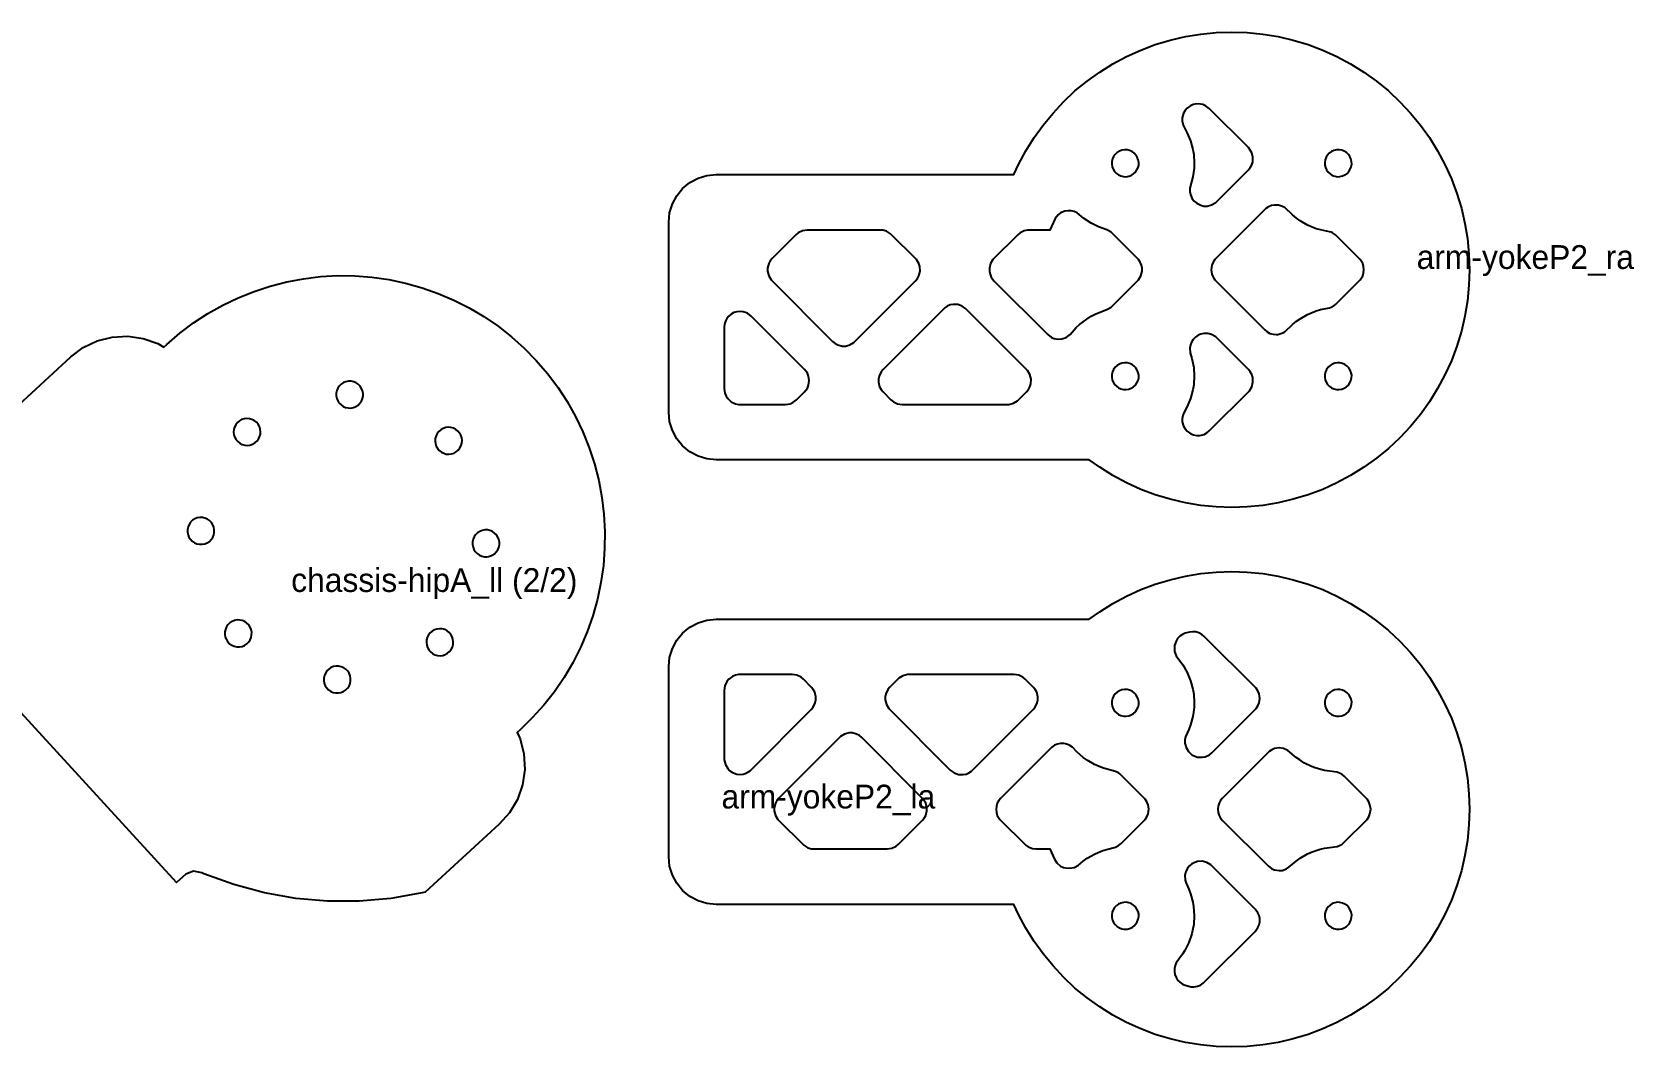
# Model space of a CAD drawing. Header units: millimetres. Extents: x 6 to 391, y 6 to 378.
# Drawn here: x 189.3 to 391.4, y 249.8 to 377.9 of the extents above; entities that cross this region are included whole.
import ezdxf

# ---------------------------------------------------------------- set-up
doc = ezdxf.new("R2010")
doc.units = ezdxf.units.MM
doc.layers.add('CUT', color=1, linetype='Continuous')
doc.layers.add('NOTE', color=3, linetype='Continuous')

msp = doc.modelspace()

# ---------------------------------------------------------------- linework, layer by layer
at = {"layer": 'CUT'}
for points in [[(340.66, 377.9), (342.62, 377.84), (344.57, 377.64), (346.51, 377.32), (348.42, 376.88), (350.3, 376.31), (352.14, 375.62), (353.92, 374.81), (355.66, 373.88), (357.32, 372.84), (358.92, 371.7), (360.44, 370.46), (361.87, 369.11), (363.21, 367.68), (364.46, 366.16), (365.6, 364.57), (366.64, 362.9), (367.56, 361.17), (368.37, 359.38), (369.06, 357.54), (369.63, 355.66), (370.08, 353.75), (370.4, 351.82), (370.59, 349.86), (370.66, 347.9), (370.59, 345.94), (370.4, 343.98), (370.08, 342.05), (369.63, 340.14), (369.06, 338.26), (368.37, 336.42), (367.56, 334.63), (366.64, 332.9), (365.6, 331.23), (364.46, 329.64), (363.21, 328.12), (361.87, 326.69), (360.44, 325.34), (358.92, 324.1), (357.32, 322.96), (355.66, 321.92), (353.92, 320.99), (352.14, 320.18), (350.3, 319.49), (348.42, 318.92), (346.51, 318.48), (344.57, 318.16), (342.62, 317.96), (340.66, 317.9), (338.69, 317.96), (336.74, 318.16), (334.8, 318.48), (332.89, 318.92), (331.01, 319.49), (329.17, 320.18), (327.39, 320.99), (325.66, 321.92), (323.99, 322.96), (322.67, 323.9), (275.6, 323.9), (274.43, 324.02), (273.3, 324.36), (272.27, 324.91), (271.36, 325.66), (270.61, 326.57), (270.06, 327.6), (269.72, 328.73), (269.6, 329.9), (269.6, 353.9), (269.72, 355.07), (270.06, 356.2), (270.61, 357.23), (271.36, 358.14), (272.27, 358.89), (273.3, 359.44), (274.43, 359.78), (275.6, 359.9), (313.17, 359.9), (313.75, 361.17), (314.67, 362.9), (315.71, 364.57), (316.85, 366.16), (318.1, 367.68), (319.44, 369.11), (320.87, 370.46), (322.39, 371.7), (323.99, 372.84), (325.66, 373.88), (327.39, 374.81), (329.17, 375.62), (331.01, 376.31), (332.89, 376.88), (334.8, 377.32), (336.74, 377.64), (338.69, 377.84), (340.66, 377.9)], [(336.7, 368.81), (336.22, 368.83), (335.84, 368.76), (335.48, 368.62), (335.01, 368.28), (334.76, 367.98), (334.57, 367.64), (334.41, 367.08), (334.4, 366.7), (334.53, 366.13), (335.04, 365.15), (335.45, 364.16), (335.75, 363.06), (335.85, 362.44), (335.92, 361.37), (335.9, 360.73), (335.75, 359.61), (335.38, 358.19), (335.37, 357.79), (335.44, 357.4), (335.68, 356.86), (335.93, 356.55), (336.23, 356.29), (336.76, 356.03), (337.15, 355.94), (337.55, 355.94), (338.12, 356.08), (338.63, 356.38), (342.75, 360.49), (343, 360.79), (343.18, 361.13), (343.3, 361.51), (343.33, 362.1), (343.18, 362.67), (343, 363.01), (342.75, 363.31), (337.81, 368.25), (337.35, 368.6), (336.99, 368.75), (336.7, 368.81)], [(327.44, 363.02), (327.11, 363.03), (326.78, 362.98), (326.47, 362.86), (326.19, 362.68), (325.94, 362.46), (325.75, 362.19), (325.61, 361.88), (325.53, 361.56), (325.52, 361.22), (325.58, 360.9), (325.7, 360.58), (325.87, 360.3), (326.1, 360.06), (326.37, 359.86), (326.67, 359.73), (327, 359.65), (327.33, 359.64), (327.66, 359.69), (327.97, 359.81), (328.26, 359.99), (328.5, 360.21), (328.69, 360.49), (328.83, 360.79), (328.91, 361.11), (328.92, 361.45), (328.86, 361.78), (328.74, 362.09), (328.57, 362.37), (328.34, 362.61), (328.07, 362.81), (327.77, 362.94), (327.44, 363.02)], [(354.26, 363.03), (353.87, 363.02), (353.54, 362.94), (353.24, 362.81), (352.97, 362.61), (352.74, 362.37), (352.57, 362.09), (352.45, 361.78), (352.39, 361.45), (352.4, 361.11), (352.48, 360.79), (352.62, 360.49), (352.81, 360.21), (353.06, 359.99), (353.34, 359.81), (353.65, 359.69), (353.98, 359.64), (354.31, 359.65), (354.64, 359.73), (354.94, 359.86), (355.21, 360.06), (355.44, 360.3), (355.62, 360.58), (355.73, 360.9), (355.79, 361.22), (355.78, 361.56), (355.7, 361.88), (355.56, 362.19), (355.37, 362.46), (355.13, 362.68), (354.84, 362.86), (354.53, 362.98), (354.26, 363.03)], [(346.57, 356.04), (346.07, 356.06), (345.67, 355.99), (345.3, 355.84), (344.97, 355.62), (344.82, 355.49), (338.52, 349.17), (338.3, 348.84), (338.15, 348.48), (338.06, 347.9), (338.15, 347.32), (338.3, 346.96), (338.52, 346.63), (344.82, 340.31), (345.13, 340.06), (345.48, 339.87), (345.87, 339.76), (346.27, 339.73), (346.47, 339.74), (346.86, 339.83), (347.22, 339.99), (347.39, 340.1), (348.33, 340.99), (348.82, 341.39), (349.28, 341.72), (350.21, 342.26), (350.79, 342.52), (351.32, 342.72), (351.87, 342.88), (353.01, 343.11), (353.2, 343.18), (353.57, 343.37), (353.74, 343.49), (356.88, 346.63), (357.18, 347.13), (357.3, 347.51), (357.34, 347.9), (357.3, 348.29), (357.18, 348.67), (356.88, 349.17), (353.74, 352.31), (353.39, 352.54), (353.2, 352.62), (353.01, 352.69), (351.87, 352.92), (351.32, 353.08), (350.79, 353.28), (350.21, 353.54), (349.28, 354.08), (348.82, 354.41), (348.33, 354.81), (347.39, 355.7), (347.05, 355.9), (346.57, 356.04)], [(320.39, 355.33), (320, 355.35), (319.6, 355.29), (319.05, 355.06), (318.73, 354.82), (318.36, 354.36), (317.69, 352.9), (314.87, 352.89), (314.48, 352.81), (313.95, 352.56), (313.65, 352.31), (310.52, 349.17), (310.22, 348.67), (310.07, 348.1), (310.07, 347.7), (310.15, 347.32), (310.3, 346.96), (310.65, 346.49), (317.43, 339.71), (317.9, 339.36), (318.26, 339.21), (318.65, 339.13), (319.23, 339.16), (319.78, 339.36), (320.26, 339.71), (321.04, 340.6), (321.46, 340.99), (322.36, 341.68), (322.9, 342.02), (323.4, 342.28), (323.92, 342.52), (324.91, 342.87), (325.42, 343.17), (328.88, 346.63), (329.18, 347.13), (329.33, 347.7), (329.33, 348.1), (329.25, 348.48), (329.1, 348.84), (328.88, 349.17), (325.42, 352.63), (324.91, 352.93), (323.86, 353.31), (322.9, 353.78), (321.95, 354.41), (321.14, 355.06), (320.78, 355.23), (320.39, 355.33)], [(296.63, 352.88), (296.34, 352.9), (287.06, 352.9), (286.48, 352.81), (285.95, 352.56), (285.65, 352.31), (282.65, 349.31), (282.4, 349.01), (282.22, 348.67), (282.07, 348.1), (282.07, 347.7), (282.22, 347.13), (282.52, 346.63), (290.29, 338.85), (290.59, 338.6), (290.93, 338.42), (291.5, 338.27), (291.9, 338.27), (292.46, 338.42), (292.97, 338.72), (300.75, 346.49), (301, 346.79), (301.18, 347.13), (301.33, 347.7), (301.3, 348.29), (301.18, 348.67), (300.88, 349.17), (297.6, 352.45), (297.1, 352.75), (296.63, 352.88)], [(278.99, 342.6), (278.6, 342.64), (278.21, 342.6), (277.83, 342.48), (277.49, 342.3), (277.19, 342.05), (276.94, 341.75), (276.75, 341.4), (276.64, 341.03), (276.6, 340.64), (276.6, 332.9), (276.69, 332.32), (276.84, 331.96), (277.05, 331.63), (277.49, 331.24), (278.02, 330.99), (278.4, 330.91), (284.34, 330.9), (284.92, 330.99), (285.28, 331.14), (285.75, 331.49), (286.75, 332.49), (287.1, 332.96), (287.25, 333.32), (287.34, 333.9), (287.25, 334.48), (287.1, 334.84), (286.75, 335.31), (280.01, 342.05), (279.54, 342.4), (278.99, 342.6)], [(306.09, 343.5), (305.5, 343.53), (305.12, 343.45), (304.76, 343.3), (304.43, 343.08), (296.65, 335.31), (296.4, 335.01), (296.15, 334.48), (296.07, 334.1), (296.07, 333.7), (296.22, 333.13), (296.4, 332.79), (296.65, 332.49), (297.65, 331.49), (297.95, 331.24), (298.48, 330.99), (299.06, 330.9), (312.53, 330.91), (313.1, 331.05), (313.6, 331.35), (314.75, 332.49), (315, 332.79), (315.18, 333.13), (315.3, 333.51), (315.33, 334.1), (315.18, 334.67), (314.88, 335.17), (307.11, 342.95), (306.64, 343.3), (306.09, 343.5)], [(337.65, 339.85), (337.15, 339.86), (336.76, 339.77), (336.4, 339.62), (336.07, 339.39), (335.8, 339.1), (335.58, 338.77), (335.44, 338.4), (335.37, 338.01), (335.42, 337.42), (335.63, 336.69), (335.85, 335.57), (335.92, 334.5), (335.85, 333.36), (335.75, 332.74), (335.45, 331.64), (335.04, 330.65), (334.6, 329.85), (334.47, 329.49), (334.4, 329.1), (334.41, 328.72), (334.57, 328.16), (334.76, 327.82), (335.01, 327.52), (335.48, 327.18), (335.84, 327.04), (336.22, 326.97), (336.61, 326.97), (337.17, 327.12), (337.51, 327.3), (337.81, 327.55), (342.88, 332.63), (343.18, 333.13), (343.33, 333.7), (343.3, 334.29), (343.18, 334.67), (343, 335.01), (342.75, 335.31), (338.63, 339.42), (338.12, 339.72), (337.65, 339.85)], [(327.44, 336.15), (327.11, 336.16), (326.78, 336.11), (326.47, 335.99), (326.19, 335.81), (325.94, 335.59), (325.75, 335.31), (325.61, 335.01), (325.53, 334.69), (325.52, 334.35), (325.58, 334.02), (325.7, 333.71), (325.87, 333.43), (326.1, 333.19), (326.37, 332.99), (326.67, 332.86), (327, 332.78), (327.33, 332.77), (327.66, 332.82), (327.97, 332.94), (328.26, 333.12), (328.5, 333.34), (328.69, 333.61), (328.83, 333.92), (328.91, 334.24), (328.92, 334.58), (328.86, 334.9), (328.74, 335.22), (328.57, 335.5), (328.34, 335.74), (328.07, 335.94), (327.77, 336.07), (327.44, 336.15)], [(354.31, 336.15), (353.98, 336.16), (353.65, 336.11), (353.34, 335.99), (353.06, 335.81), (352.81, 335.59), (352.62, 335.31), (352.48, 335.01), (352.4, 334.69), (352.39, 334.35), (352.45, 334.02), (352.57, 333.71), (352.74, 333.43), (352.97, 333.19), (353.24, 332.99), (353.54, 332.86), (353.87, 332.78), (354.2, 332.77), (354.53, 332.82), (354.84, 332.94), (355.13, 333.12), (355.37, 333.34), (355.56, 333.61), (355.7, 333.92), (355.78, 334.24), (355.79, 334.58), (355.73, 334.9), (355.62, 335.22), (355.44, 335.5), (355.21, 335.74), (354.94, 335.94), (354.64, 336.07), (354.31, 336.15)], [(227.98, 331.12), (228.25, 330.83), (228.52, 330.65), (228.83, 330.52), (229.15, 330.45), (229.49, 330.44), (229.82, 330.51), (230.12, 330.63), (230.4, 330.81), (230.64, 331.04), (230.83, 331.32), (230.96, 331.63), (231.03, 331.95), (231.03, 332.29), (230.97, 332.61), (230.85, 332.92), (230.67, 333.2), (230.43, 333.44), (230.16, 333.63), (229.85, 333.76), (229.52, 333.83), (229.19, 333.83), (228.86, 333.77), (228.55, 333.65), (228.28, 333.46), (228.04, 333.23), (227.85, 332.95), (227.72, 332.65), (227.65, 332.32), (227.65, 331.99), (227.71, 331.66), (227.83, 331.35), (227.98, 331.12)], [(215.03, 326.41), (215.22, 326.2), (215.48, 325.99), (215.78, 325.84), (216.1, 325.75), (216.43, 325.73), (216.76, 325.77), (217.08, 325.87), (217.37, 326.03), (217.62, 326.25), (217.83, 326.51), (217.98, 326.81), (218.07, 327.13), (218.09, 327.46), (218.05, 327.79), (217.95, 328.11), (217.79, 328.4), (217.57, 328.65), (217.31, 328.86), (217.01, 329.01), (216.69, 329.1), (216.36, 329.12), (216.03, 329.09), (215.71, 328.98), (215.42, 328.82), (215.17, 328.6), (214.96, 328.34), (214.81, 328.04), (214.72, 327.72), (214.69, 327.39), (214.73, 327.06), (214.84, 326.74), (215.03, 326.41)], [(240.47, 325.3), (240.65, 325.09), (240.91, 324.88), (241.21, 324.73), (241.53, 324.64), (241.86, 324.62), (242.19, 324.66), (242.51, 324.76), (242.8, 324.92), (243.05, 325.14), (243.26, 325.4), (243.41, 325.7), (243.5, 326.02), (243.52, 326.35), (243.49, 326.68), (243.38, 327), (243.22, 327.29), (243, 327.54), (242.74, 327.75), (242.44, 327.9), (242.12, 327.99), (241.79, 328.01), (241.46, 327.97), (241.14, 327.87), (240.85, 327.71), (240.6, 327.49), (240.39, 327.23), (240.24, 326.93), (240.15, 326.61), (240.13, 326.28), (240.17, 325.95), (240.27, 325.63), (240.47, 325.3)], [(209.21, 313.92), (209.48, 313.64), (209.75, 313.45), (210.06, 313.32), (210.39, 313.25), (210.72, 313.25), (211.05, 313.31), (211.36, 313.43), (211.64, 313.61), (211.87, 313.85), (212.06, 314.12), (212.19, 314.43), (212.26, 314.75), (212.26, 315.09), (212.2, 315.42), (212.08, 315.72), (211.9, 316), (211.66, 316.24), (211.39, 316.43), (211.08, 316.56), (210.76, 316.63), (210.42, 316.63), (210.1, 316.57), (209.79, 316.45), (209.51, 316.27), (209.27, 316.03), (209.08, 315.76), (208.95, 315.45), (208.88, 315.12), (208.88, 314.79), (208.94, 314.46), (209.06, 314.15), (209.21, 313.92)], [(245.18, 312.35), (245.44, 312.07), (245.72, 311.88), (246.03, 311.75), (246.35, 311.68), (246.69, 311.68), (247.01, 311.74), (247.32, 311.86), (247.6, 312.04), (247.84, 312.28), (248.03, 312.55), (248.16, 312.86), (248.23, 313.18), (248.23, 313.52), (248.17, 313.84), (248.05, 314.15), (247.86, 314.43), (247.63, 314.67), (247.35, 314.86), (247.05, 314.99), (246.72, 315.06), (246.39, 315.06), (246.06, 315), (245.75, 314.88), (245.47, 314.69), (245.23, 314.46), (245.05, 314.19), (244.92, 313.88), (244.85, 313.55), (244.84, 313.22), (244.91, 312.89), (245.03, 312.58), (245.18, 312.35)], [(340.66, 249.8), (338.69, 249.86), (336.74, 250.06), (334.8, 250.38), (332.89, 250.82), (331.01, 251.39), (329.17, 252.08), (327.39, 252.89), (325.66, 253.82), (323.99, 254.86), (322.39, 256), (320.87, 257.24), (319.44, 258.59), (318.1, 260.02), (316.85, 261.54), (315.71, 263.13), (314.67, 264.8), (313.75, 266.53), (313.17, 267.8), (275.6, 267.8), (274.43, 267.92), (273.3, 268.26), (272.27, 268.81), (271.36, 269.56), (270.61, 270.47), (270.06, 271.5), (269.72, 272.63), (269.6, 273.8), (269.6, 297.8), (269.72, 298.97), (270.06, 300.1), (270.61, 301.13), (271.36, 302.04), (272.27, 302.79), (273.3, 303.34), (274.43, 303.68), (275.6, 303.8), (322.67, 303.8), (323.99, 304.74), (325.66, 305.78), (327.39, 306.71), (329.17, 307.52), (331.01, 308.21), (332.89, 308.78), (334.8, 309.22), (336.74, 309.54), (338.69, 309.74), (340.66, 309.8), (342.62, 309.74), (344.57, 309.54), (346.51, 309.22), (348.42, 308.78), (350.3, 308.21), (352.14, 307.52), (353.92, 306.71), (355.66, 305.78), (357.32, 304.74), (358.92, 303.6), (360.44, 302.36), (361.87, 301.01), (363.21, 299.58), (364.46, 298.06), (365.6, 296.47), (366.64, 294.8), (367.56, 293.07), (368.37, 291.28), (369.06, 289.44), (369.63, 287.56), (370.08, 285.65), (370.4, 283.72), (370.59, 281.76), (370.66, 279.8), (370.59, 277.84), (370.4, 275.88), (370.08, 273.95), (369.63, 272.04), (369.06, 270.16), (368.37, 268.32), (367.56, 266.53), (366.64, 264.8), (365.6, 263.13), (364.46, 261.54), (363.21, 260.02), (361.87, 258.59), (360.44, 257.24), (358.92, 256), (357.32, 254.86), (355.66, 253.82), (353.92, 252.89), (352.14, 252.08), (350.3, 251.39), (348.42, 250.82), (346.51, 250.38), (344.57, 250.06), (342.62, 249.86), (340.66, 249.8)], [(213.92, 300.97), (214.19, 300.69), (214.47, 300.5), (214.77, 300.37), (215.1, 300.3), (215.43, 300.3), (215.76, 300.36), (216.07, 300.49), (216.35, 300.67), (216.59, 300.9), (216.77, 301.18), (216.9, 301.48), (216.97, 301.81), (216.98, 302.14), (216.92, 302.47), (216.79, 302.78), (216.61, 303.06), (216.38, 303.3), (216.1, 303.48), (215.79, 303.62), (215.47, 303.68), (215.14, 303.69), (214.81, 303.63), (214.5, 303.5), (214.22, 303.32), (213.98, 303.09), (213.79, 302.81), (213.66, 302.5), (213.59, 302.18), (213.59, 301.85), (213.65, 301.52), (213.78, 301.21), (213.92, 300.97)], [(239.36, 299.86), (239.54, 299.66), (239.8, 299.45), (240.1, 299.3), (240.42, 299.21), (240.75, 299.18), (241.08, 299.22), (241.4, 299.33), (241.69, 299.49), (241.94, 299.71), (242.15, 299.97), (242.3, 300.27), (242.39, 300.59), (242.41, 300.92), (242.37, 301.25), (242.27, 301.57), (242.11, 301.86), (241.89, 302.11), (241.63, 302.32), (241.33, 302.47), (241.01, 302.56), (240.68, 302.58), (240.35, 302.54), (240.03, 302.44), (239.74, 302.28), (239.49, 302.06), (239.28, 301.8), (239.13, 301.5), (239.04, 301.18), (239.02, 300.85), (239.06, 300.52), (239.16, 300.2), (239.36, 299.86)], [(336.35, 286.39), (336.94, 286.37), (337.32, 286.44), (337.85, 286.69), (338.16, 286.94), (343.73, 292.53), (343.95, 292.86), (344.1, 293.22), (344.19, 293.8), (344.1, 294.38), (343.95, 294.74), (343.73, 295.07), (337.19, 301.62), (336.88, 301.88), (336.52, 302.07), (336.13, 302.18), (335.73, 302.21), (335.32, 302.16), (334.77, 302.02), (334.42, 301.86), (334.1, 301.64), (333.83, 301.36), (333.63, 301.03), (333.44, 300.49), (333.41, 300.1), (333.45, 299.72), (333.65, 299.18), (334.47, 298.04), (335.04, 297.05), (335.47, 296), (335.75, 294.96), (335.85, 294.34), (335.92, 293.27), (335.9, 292.63), (335.84, 292.07), (335.75, 291.51), (335.47, 290.47), (335.25, 289.87), (334.83, 288.94), (334.75, 288.55), (334.75, 288.16), (334.9, 287.59), (335.2, 287.09), (335.63, 286.69), (335.98, 286.51), (336.35, 286.39)], [(226.41, 295.15), (226.68, 294.87), (226.95, 294.68), (227.26, 294.55), (227.58, 294.48), (227.92, 294.48), (228.24, 294.54), (228.55, 294.66), (228.83, 294.85), (229.07, 295.08), (229.26, 295.35), (229.39, 295.66), (229.46, 295.99), (229.46, 296.32), (229.4, 296.65), (229.28, 296.96), (229.09, 297.24), (228.86, 297.47), (228.59, 297.66), (228.28, 297.79), (227.95, 297.86), (227.62, 297.86), (227.29, 297.8), (226.98, 297.68), (226.71, 297.5), (226.47, 297.26), (226.28, 296.99), (226.15, 296.68), (226.08, 296.36), (226.08, 296.02), (226.14, 295.7), (226.26, 295.39), (226.41, 295.15)], [(278.21, 284.25), (278.6, 284.21), (278.99, 284.25), (279.37, 284.36), (279.87, 284.67), (287.6, 292.39), (287.85, 292.69), (288.1, 293.22), (288.18, 293.6), (288.18, 294), (288.04, 294.57), (287.85, 294.91), (287.6, 295.21), (286.6, 296.21), (286.3, 296.46), (285.77, 296.71), (285.19, 296.8), (278.4, 296.79), (278.02, 296.71), (277.66, 296.56), (277.19, 296.21), (276.94, 295.91), (276.69, 295.38), (276.6, 294.8), (276.61, 286.02), (276.75, 285.45), (277.05, 284.94), (277.33, 284.67), (277.66, 284.45), (278.21, 284.25)], [(306.16, 284.2), (306.75, 284.17), (307.13, 284.25), (307.49, 284.4), (307.82, 284.62), (315.6, 292.39), (315.85, 292.69), (316.1, 293.22), (316.18, 293.6), (316.18, 294), (316.04, 294.57), (315.85, 294.91), (315.6, 295.21), (314.6, 296.21), (314.3, 296.46), (313.77, 296.71), (313.19, 296.8), (299.72, 296.79), (299.15, 296.65), (298.65, 296.35), (297.5, 295.21), (297.25, 294.91), (297, 294.38), (296.93, 294), (296.93, 293.6), (297.07, 293.03), (297.37, 292.53), (305.14, 284.75), (305.61, 284.4), (306.16, 284.2)], [(327.05, 291.54), (327.33, 291.54), (327.66, 291.59), (327.97, 291.71), (328.26, 291.89), (328.5, 292.11), (328.69, 292.39), (328.83, 292.69), (328.91, 293.01), (328.92, 293.35), (328.86, 293.68), (328.74, 293.99), (328.57, 294.27), (328.34, 294.51), (328.07, 294.71), (327.77, 294.84), (327.44, 294.92), (327.11, 294.93), (326.78, 294.88), (326.47, 294.76), (326.19, 294.58), (325.94, 294.36), (325.75, 294.09), (325.61, 293.78), (325.53, 293.46), (325.52, 293.12), (325.58, 292.8), (325.7, 292.48), (325.87, 292.2), (326.1, 291.96), (326.37, 291.76), (326.67, 291.63), (327.05, 291.54)], [(353.87, 291.55), (354.2, 291.54), (354.53, 291.59), (354.84, 291.71), (355.13, 291.89), (355.37, 292.11), (355.56, 292.39), (355.7, 292.69), (355.78, 293.01), (355.79, 293.35), (355.73, 293.68), (355.62, 293.99), (355.44, 294.27), (355.21, 294.51), (354.94, 294.71), (354.64, 294.84), (354.31, 294.92), (353.98, 294.93), (353.65, 294.88), (353.34, 294.76), (353.06, 294.58), (352.81, 294.36), (352.62, 294.09), (352.48, 293.78), (352.4, 293.46), (352.39, 293.12), (352.45, 292.8), (352.57, 292.48), (352.74, 292.2), (352.97, 291.96), (353.24, 291.76), (353.54, 291.63), (353.87, 291.55)], [(287.62, 274.82), (287.92, 274.8), (297.19, 274.8), (297.77, 274.89), (298.3, 275.14), (298.6, 275.39), (301.6, 278.39), (301.85, 278.69), (302.04, 279.03), (302.18, 279.6), (302.18, 280), (302.04, 280.57), (301.73, 281.07), (293.97, 288.85), (293.66, 289.1), (293.32, 289.28), (292.75, 289.43), (292.36, 289.43), (291.79, 289.28), (291.28, 288.98), (283.5, 281.21), (283.25, 280.91), (283.07, 280.57), (282.93, 280), (282.93, 279.6), (283.07, 279.03), (283.37, 278.53), (286.65, 275.25), (287.15, 274.95), (287.62, 274.82)], [(319.7, 272.39), (320.2, 272.35), (320.78, 272.47), (321.3, 272.76), (321.9, 273.25), (322.41, 273.62), (323.4, 274.18), (324.39, 274.6), (325, 274.78), (325.8, 274.96), (326, 275.02), (326.37, 275.21), (326.69, 275.47), (329.73, 278.53), (329.95, 278.86), (330.1, 279.22), (330.19, 279.8), (330.1, 280.38), (329.95, 280.74), (329.73, 281.07), (326.54, 284.27), (326.37, 284.39), (326, 284.58), (324.45, 284.98), (323.92, 285.18), (323.34, 285.44), (322.41, 285.98), (321.9, 286.35), (321.09, 287.06), (320.55, 287.62), (320.22, 287.85), (320.04, 287.94), (319.66, 288.07), (319.46, 288.1), (319.06, 288.11), (318.67, 288.03), (318.3, 287.88), (317.96, 287.66), (317.82, 287.53), (311.5, 281.21), (311.25, 280.91), (311.07, 280.57), (310.95, 280.19), (310.92, 279.8), (310.95, 279.41), (311.07, 279.03), (311.37, 278.53), (314.65, 275.25), (314.97, 275.04), (315.53, 274.84), (315.92, 274.8), (317.69, 274.8), (318.27, 273.52), (318.59, 273.02), (319.05, 272.64), (319.41, 272.46), (319.7, 272.39)], [(346.06, 272.15), (346.62, 272.06), (347.01, 272.09), (347.55, 272.27), (347.88, 272.48), (348.77, 273.25), (349.28, 273.62), (350.21, 274.16), (350.79, 274.42), (351.81, 274.76), (352.36, 274.89), (353.97, 275.12), (354.35, 275.27), (354.53, 275.37), (354.85, 275.63), (357.73, 278.53), (357.95, 278.86), (358.1, 279.22), (358.19, 279.8), (358.1, 280.38), (357.95, 280.74), (357.73, 281.07), (354.85, 283.97), (354.53, 284.23), (354.35, 284.33), (353.97, 284.48), (352.36, 284.71), (351.32, 284.98), (350.73, 285.21), (349.77, 285.68), (349.23, 286.02), (348.77, 286.35), (347.72, 287.23), (347.19, 287.47), (346.62, 287.54), (346.06, 287.45), (345.7, 287.3), (345.38, 287.08), (339.5, 281.21), (339.25, 280.91), (339.07, 280.57), (338.95, 280.19), (338.92, 279.8), (338.95, 279.41), (339.07, 279.03), (339.25, 278.69), (339.5, 278.39), (345.24, 272.65), (345.7, 272.3), (346.06, 272.15)], [(334.77, 257.58), (335.52, 257.41), (335.93, 257.4), (336.33, 257.47), (336.7, 257.62), (337.04, 257.84), (337.19, 257.98), (343.6, 264.39), (343.95, 264.86), (344.1, 265.22), (344.18, 265.6), (344.18, 266), (344.1, 266.38), (343.95, 266.74), (343.6, 267.21), (338.01, 272.79), (337.51, 273.09), (336.94, 273.23), (336.35, 273.21), (335.98, 273.09), (335.63, 272.91), (335.33, 272.66), (335.08, 272.36), (334.83, 271.83), (334.75, 271.44), (334.78, 270.85), (334.9, 270.48), (335.25, 269.73), (335.47, 269.13), (335.75, 268.09), (335.84, 267.53), (335.92, 266.4), (335.85, 265.26), (335.76, 264.7), (335.62, 264.08), (335.25, 263), (334.74, 261.99), (334.44, 261.5), (333.65, 260.42), (333.5, 260.07), (333.42, 259.69), (333.42, 259.31), (333.49, 258.93), (333.63, 258.57), (333.83, 258.24), (334.1, 257.96), (334.42, 257.74), (334.77, 257.58)], [(327.05, 264.67), (327.44, 264.68), (327.77, 264.76), (328.07, 264.89), (328.34, 265.09), (328.57, 265.33), (328.74, 265.61), (328.86, 265.92), (328.92, 266.25), (328.91, 266.59), (328.83, 266.91), (328.69, 267.21), (328.5, 267.49), (328.26, 267.71), (327.97, 267.89), (327.66, 268.01), (327.33, 268.06), (327, 268.05), (326.67, 267.97), (326.37, 267.84), (326.1, 267.64), (325.87, 267.4), (325.7, 267.12), (325.58, 266.8), (325.52, 266.48), (325.53, 266.14), (325.61, 265.82), (325.75, 265.51), (325.94, 265.24), (326.19, 265.02), (326.47, 264.84), (326.78, 264.72), (327.05, 264.67)], [(353.87, 264.68), (354.2, 264.67), (354.53, 264.72), (354.84, 264.84), (355.13, 265.02), (355.37, 265.24), (355.56, 265.51), (355.7, 265.82), (355.78, 266.14), (355.79, 266.48), (355.73, 266.8), (355.62, 267.12), (355.44, 267.4), (355.21, 267.64), (354.94, 267.84), (354.64, 267.97), (354.31, 268.05), (353.98, 268.06), (353.65, 268.01), (353.34, 267.89), (353.06, 267.71), (352.81, 267.49), (352.62, 267.21), (352.48, 266.91), (352.4, 266.59), (352.39, 266.25), (352.45, 265.92), (352.57, 265.61), (352.74, 265.33), (352.97, 265.09), (353.24, 264.89), (353.54, 264.76), (353.87, 264.68)]]:
    msp.add_lwpolyline(points, close=True, dxfattribs=at)
msp.add_lwpolyline([(184.81, 328.32), (194.16, 336.89), (195.73, 338.07), (197.49, 338.91), (199.39, 339.4), (201.35, 339.51), (203.29, 339.23), (205.14, 338.58), (205.9, 338.13), (206.26, 338.48), (207.9, 339.89), (209.63, 341.19), (211.43, 342.37), (213.32, 343.43), (215.26, 344.36), (217.27, 345.16), (219.32, 345.84), (221.41, 346.37), (223.53, 346.77), (225.68, 347.03), (227.83, 347.15), (229.99, 347.12), (232.15, 346.96), (234.28, 346.65), (236.4, 346.21), (238.48, 345.63), (240.51, 344.91), (242.5, 344.06), (244.43, 343.09), (246.29, 341.99), (248.07, 340.77), (249.77, 339.43), (251.37, 337.99), (252.88, 336.45), (254.29, 334.81), (255.59, 333.08), (256.77, 331.27), (257.83, 329.39), (258.76, 327.44), (259.56, 325.44), (260.24, 323.39), (260.77, 321.3), (261.17, 319.17), (261.43, 317.03), (261.55, 314.87), (261.52, 312.71), (261.36, 310.56), (261.05, 308.42), (260.61, 306.31), (260.03, 304.23), (259.31, 302.19), (258.46, 300.21), (257.49, 298.28), (256.39, 296.42), (255.17, 294.64), (253.83, 292.94), (252.39, 291.33), (250.85, 289.82), (250.46, 289.49), (250.85, 288.7), (251.33, 286.8), (251.44, 284.84), (251.16, 282.9), (250.51, 281.05), (249.51, 279.37), (248.21, 277.91), (238.85, 269.34), (238.51, 269.25), (234.54, 268.55), (230.56, 268.2), (226.55, 268.2), (222.55, 268.55), (218.6, 269.25), (214.72, 270.29), (210.95, 271.66), (210.67, 271.79), (209.65, 271.97), (208.68, 271.61), (207.48, 270.54), (207.48, 270.54), (183.27, 296.97)], dxfattribs=at)

# ---------------------------------------------------------------- texts
at = {"layer": 'NOTE'}
for s, p in [('arm-yokeP2_ra', (363.99, 348)), ('chassis-hipA_ll (2/2)', (221.96, 307.23)), ('arm-yokeP2_la', (276.26, 279.9))]:
    msp.add_text(s, height=3, dxfattribs=at).set_placement(p)

doc.saveas('drawing.dxf')
